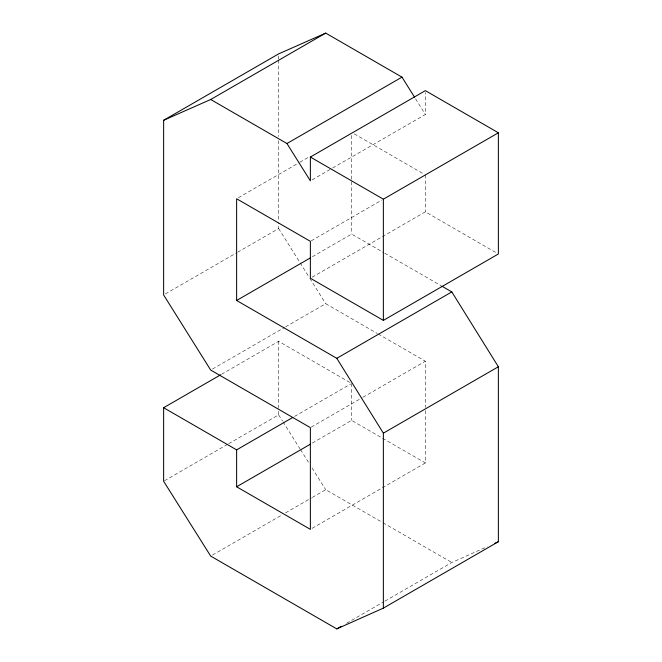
<?xml version="1.0" encoding="UTF-8"?>
<svg xmlns="http://www.w3.org/2000/svg" width="662" height="662" viewBox="0 0 662 662"><rect width="100%" height="100%" fill="white"/><g stroke="black" fill="none" stroke-linecap="round" stroke-linejoin="round"><path stroke-width="0.5" stroke-dasharray="3.31 2.48" d="M238.403 197.723L299.034 162.72M299.919 162.207L309.725 156.546M312.15 179.849L331.77 168.529M332.655 168.007L425.376 114.476L425.376 92.63M165.409 293.928L236.739 252.752M237.625 252.23L278.636 228.555L278.636 222.358M311.256 240.819L381.693 200.156M312.406 256.724L351.63 234.075L383.828 252.669M312.15 277.212L425.376 211.84L497.485 253.472M212.477 369.057L284.693 327.367M285.587 326.846L325.704 303.684L377.323 333.483M221.58 374.27L278.636 341.327L349.85 382.437M164.515 480.744L227.819 444.194M228.713 443.681L278.636 414.859L278.636 408.727M294.573 416.406L350.744 383.977M311.256 427.114L362.081 397.779M362.966 397.266L425.376 361.229L425.376 407.469M312.406 443.027L351.63 420.378L425.376 462.953L425.376 408.495M212.477 555.07L282.02 514.92M285.587 512.86L311.438 497.932M312.332 497.419L325.704 489.698L382.048 522.227M312.15 528.326L425.376 462.953M346.607 623.24L384.051 601.617M384.945 601.104L451.807 562.501L487.199 546.704M354.294 133.889L423.606 173.907M384.73 253.182L441.074 285.719M378.217 333.996L425.376 361.229M382.942 522.74L451.807 562.501M278.636 414.859L282.467 420.949M283.013 421.818L299.985 448.795M300.531 449.663L309.286 463.59M312.025 467.935L325.704 489.698M415.579 98.845L425.376 114.476M278.636 228.555L309.286 277.477M309.833 278.354L325.704 303.684M425.376 174.934L425.376 211.84M351.63 135.437L351.63 234.075M351.63 383.464L351.63 420.378M278.636 55.947L278.636 59.05M278.636 60.085L278.636 136.571M278.636 140.7L278.636 221.323M278.636 341.327L278.636 407.709"/><path stroke-width="0.99" d="M441.968 286.232L451.807 291.917L498.37 366.756L498.37 541.715L383.364 608.121L336.793 628.9L210.698 556.097L163.63 481.257L163.63 407.726L236.624 449.87L236.624 486.777L310.37 529.36L310.37 427.635L210.698 370.083L163.63 294.954L163.63 120.285L278.636 53.879L325.704 33.1L401.975 77.131L414.495 97.107M163.63 120.285L210.698 99.499L325.704 33.1M210.698 99.499L286.96 143.53L401.975 77.131M286.96 143.53L310.37 180.883L310.37 157.051L425.376 90.644L498.37 132.789L498.37 253.985L383.364 320.383L310.37 278.247L310.37 241.332L236.624 198.757L236.624 300.482L336.793 358.316L383.364 433.155L383.364 608.121M310.37 157.051L383.364 199.188L498.37 132.789M236.624 300.482L310.619 257.758M163.63 407.726L220.686 374.783M336.793 358.316L451.807 291.917M236.624 449.87L292.786 417.441M236.624 486.777L310.619 444.053M383.364 433.155L498.37 366.756M336.793 628.9L341.253 626.326M494.646 543.378L498.37 541.715M383.364 199.188L383.364 320.383"/></g></svg>
